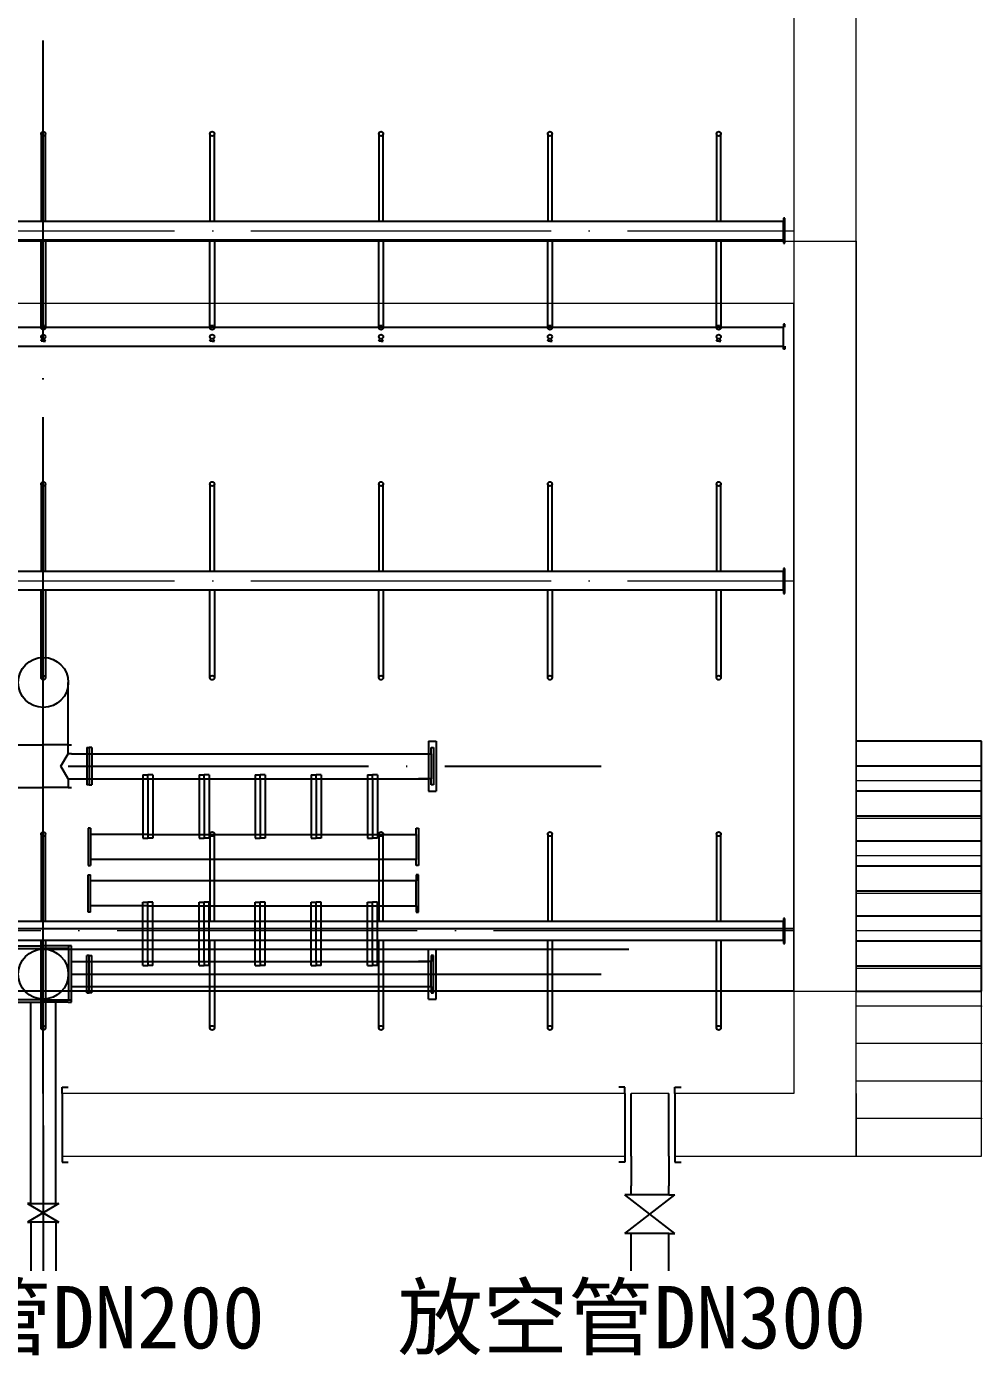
# Model space of a CAD drawing. Header units: millimetres. Extents: x 279 to 2876, y -494 to 1800.
# Drawn here: x 2799.6 to 2875.9, y 819.2 to 925.5 of the extents above; entities that cross this region are included whole.
import ezdxf

# ---------------------------------------------------------------- set-up
doc = ezdxf.new("R2010")
doc.units = ezdxf.units.MM
doc.linetypes.add('ACAD_ISO04W100', pattern=[30, 24, -3, 0, -3])
doc.layers.add('图层2', color=5, linetype='Continuous', lineweight=25, plot=False)
doc.styles.get("Standard").update_dxf_attribs({"font": 'txt', "bigfont": 'gbcbig.shx'})

msp = doc.modelspace()

# ---------------------------------------------------------------- linework, layer by layer
at = {"linetype": 'ACAD_ISO04W100'}
for p, q in [((2800.8947, 840.16504), (2800.8947, 1090.16504)), ((2802.8947, 866.34074), (2845.5049, 866.34074)), ((2802.8947, 866.34074), (2828.25369, 866.34074)), ((2800.8947, 837.61302), (2800.8947, 825.97504))]:
    msp.add_line(p, q, dxfattribs=at)
at = {"lineweight": 0}
for p, q in [((2865.8947, 835.16504), (2865.8947, 1085.16504)), ((2860.8947, 1080.16504), (2860.8947, 840.16504)), ((2735.8947, 908.34074), (2865.8947, 908.34074)), ((2865.8947, 908.34074), (2865.8947, 848.34074)), ((2860.8947, 903.34074), (2740.8947, 903.34074)), ((2860.8947, 848.34074), (2860.8947, 903.34074)), ((2875.8947, 865.16504), (2865.8947, 865.16504)), ((2875.8947, 835.16504), (2875.8947, 865.16504)), ((2875.8947, 862.16504), (2865.8947, 862.16504)), ((2875.8947, 859.16504), (2865.8947, 859.16504)), ((2875.8947, 856.16504), (2865.8947, 856.16504)), ((2860.8947, 851.66504), (2860.8947, 854.66504)), ((2875.8947, 853.16504), (2865.8947, 853.16504)), ((2875.8947, 850.16504), (2865.8947, 850.16504)), ((2860.8947, 848.34074), (2865.8947, 848.34074)), ((2875.8947, 847.16504), (2865.8947, 847.16504)), ((2875.8947, 844.16504), (2865.8947, 844.16504)), ((2875.8947, 841.16504), (2865.8947, 841.16504)), ((2800.8947, 840.16504), (2800.8947, 837.61302)), ((2847.3947, 840.16504), (2802.3947, 840.16504)), ((2850.8947, 840.16504), (2847.8947, 840.16504)), ((2860.8947, 840.16504), (2851.3947, 840.16504)), ((2865.8947, 840.16504), (2865.8947, 835.16504)), ((2875.8947, 838.16504), (2865.8947, 838.16504)), ((2802.3947, 835.16504), (2847.3947, 835.16504)), ((2851.3947, 835.16504), (2865.8947, 835.16504)), ((2865.8947, 835.16504), (2875.8947, 835.16504))]:
    msp.add_line(p, q, dxfattribs=at)
at = {"linetype": 'ACAD_ISO04W100', "lineweight": 0}
for p, q in [((2787.3947, 909.16504), (2860.8947, 909.16504)), ((2787.3947, 881.16504), (2860.8947, 881.16504)), ((2860.8947, 853.16504), (2740.8947, 853.16504)), ((2800.8947, 837.61302), (2800.8947, 840.16504))]:
    msp.add_line(p, q, dxfattribs=at)
for p, q in [((2802.8947, 867.34074), (2802.8947, 873.04074)), ((2831.6947, 868.34074), (2831.6947, 868.10253)), ((2831.6947, 868.34074), (2832.1447, 868.34074)), ((2831.9947, 868.34074), (2832.2947, 868.34074)), ((2832.2947, 868.34074), (2832.2947, 868.10253)), ((2875.8947, 868.34074), (2865.8947, 868.34074)), ((2875.8947, 848.34074), (2875.8947, 868.34074)), ((2798.8947, 868.04074), (2800.8947, 868.04074)), ((2802.8947, 868.04074), (2800.8947, 868.04074)), ((2802.30588, 866.34074), (2802.8947, 867.34074)), ((2802.8947, 868.04074), (2803.1447, 868.04074)), ((2803.1447, 867.34074), (2802.8947, 867.34074)), ((2803.1447, 867.34074), (2825.17171, 867.34074)), ((2803.1447, 867.34074), (2803.1447, 867.34074)), ((2804.37371, 867.84074), (2804.37371, 864.84074)), ((2804.37371, 867.84074), (2804.57371, 867.84074)), ((2804.57371, 867.84074), (2804.57371, 867.34074)), ((2804.77371, 867.84074), (2804.57371, 867.84074)), ((2804.57371, 867.34074), (2804.57371, 865.34074)), ((2804.77371, 867.84074), (2804.77371, 864.84074)), ((2825.17171, 867.34074), (2830.8947, 867.34074)), ((2830.8947, 867.34074), (2831.8947, 867.34074)), ((2831.6947, 868.10253), (2831.6947, 864.37772)), ((2831.8947, 867.34074), (2831.8947, 867.84074)), ((2831.8947, 867.84074), (2832.0947, 867.84074)), ((2831.8947, 867.34074), (2831.8947, 865.34074)), ((2832.0947, 867.84074), (2832.0947, 865.34074)), ((2832.2947, 868.10253), (2832.2947, 864.37772)), ((2802.8947, 865.34074), (2802.30588, 866.34074)), ((2802.8947, 866.34074), (2804.88123, 866.34074)), ((2804.57371, 866.34074), (2804.77371, 866.34074)), ((2875.8947, 866.34074), (2865.8947, 866.34074)), ((2802.8947, 865.34074), (2824.09986, 865.34074)), ((2802.8947, 865.34074), (2802.8947, 864.64074)), ((2804.57371, 865.34074), (2804.57371, 865.14074)), ((2804.57371, 865.14074), (2804.57371, 864.84074)), ((2804.77371, 865.34074), (2831.6947, 865.34074)), ((2808.86054, 865.64074), (2809.26054, 865.64074)), ((2808.86054, 865.64074), (2808.86054, 860.59074)), ((2809.26054, 865.34074), (2809.26054, 865.64074)), ((2809.66054, 865.64074), (2809.26054, 865.64074)), ((2809.26054, 865.34074), (2809.26054, 865.64074)), ((2809.26054, 865.34074), (2809.26054, 860.59074)), ((2809.26054, 865.34074), (2809.26054, 860.59074)), ((2809.66054, 865.64074), (2809.66054, 860.59074)), ((2813.34737, 865.64074), (2813.74737, 865.64074)), ((2813.34737, 865.64074), (2813.34737, 860.59074)), ((2813.74737, 865.34074), (2813.74737, 865.64074)), ((2814.14737, 865.64074), (2813.74737, 865.64074)), ((2813.74737, 865.34074), (2813.74737, 865.64074)), ((2813.74737, 865.34074), (2813.74737, 860.59074)), ((2813.74737, 865.34074), (2813.74737, 860.59074)), ((2813.74737, 865.34074), (2813.74737, 860.59074)), ((2814.14737, 865.64074), (2814.14737, 860.59074)), ((2817.8342, 865.64074), (2818.2342, 865.64074)), ((2817.8342, 865.64074), (2817.8342, 860.59074)), ((2818.2342, 865.34074), (2818.2342, 865.64074)), ((2818.6342, 865.64074), (2818.2342, 865.64074)), ((2818.2342, 865.34074), (2818.2342, 865.64074)), ((2818.2342, 865.34074), (2818.2342, 860.59074)), ((2818.2342, 865.34074), (2818.2342, 860.59074)), ((2818.2342, 865.34074), (2818.2342, 860.59074)), ((2818.6342, 865.64074), (2818.6342, 860.59074)), ((2822.32104, 865.64074), (2822.72104, 865.64074)), ((2822.32104, 865.64074), (2822.32104, 860.59074)), ((2822.72104, 865.34074), (2822.72104, 865.64074)), ((2823.12104, 865.64074), (2822.72104, 865.64074)), ((2822.72104, 865.34074), (2822.72104, 865.64074)), ((2822.72104, 865.34074), (2822.72104, 860.59074)), ((2822.72104, 865.34074), (2822.72104, 860.59074)), ((2822.72104, 865.34074), (2822.72104, 860.59074)), ((2823.12104, 865.64074), (2823.12104, 860.59074)), ((2824.09986, 865.34074), (2830.8947, 865.34074)), ((2826.80787, 865.64074), (2827.20787, 865.64074)), ((2826.80787, 865.64074), (2826.80787, 860.59074)), ((2827.20787, 865.34074), (2827.20787, 865.64074)), ((2827.60787, 865.64074), (2827.20787, 865.64074)), ((2827.20787, 865.34074), (2827.20787, 865.64074)), ((2827.20787, 865.34074), (2827.20787, 860.65)), ((2827.20787, 865.34074), (2827.20787, 860.59074)), ((2827.20787, 865.34074), (2827.20787, 860.59074)), ((2827.60787, 865.64074), (2827.60787, 860.59074)), ((2831.8947, 865.34074), (2830.8947, 865.34074)), ((2831.8947, 864.84074), (2831.8947, 865.34074)), ((2832.0947, 865.34074), (2832.0947, 864.84074)), ((2798.8947, 864.64074), (2800.8947, 864.64074)), ((2802.8947, 864.64074), (2800.8947, 864.64074)), ((2802.8947, 864.64074), (2803.1447, 864.64074)), ((2804.57371, 864.84074), (2804.37371, 864.84074)), ((2804.57371, 864.84074), (2804.77371, 864.84074)), ((2831.6947, 864.37772), (2831.6947, 864.34074)), ((2831.6947, 864.34074), (2831.9947, 864.34074)), ((2832.0947, 864.84074), (2831.8947, 864.84074)), ((2831.9947, 864.34074), (2832.2947, 864.34074)), ((2832.2947, 864.37772), (2832.2947, 864.34074)), ((2875.8947, 864.34074), (2865.8947, 864.34074)), ((2875.8947, 862.34074), (2865.8947, 862.34074)), ((2804.47371, 861.39074), (2804.47371, 860.89074)), ((2804.67371, 861.39074), (2804.47371, 861.39074)), ((2804.47371, 860.89074), (2804.47371, 858.89074)), ((2804.67371, 861.39074), (2804.67371, 858.39074)), ((2806.49389, 860.89074), (2804.67371, 860.89074)), ((2809.26054, 860.89074), (2806.49389, 860.89074)), ((2809.26054, 860.89074), (2830.6947, 860.89074)), ((2830.6947, 860.89074), (2830.6947, 861.39074)), ((2830.6947, 861.39074), (2830.8947, 861.39074)), ((2830.6947, 860.89074), (2830.6947, 858.89074)), ((2830.8947, 861.39074), (2830.8947, 858.89074)), ((2808.86054, 860.59074), (2809.26054, 860.59074)), ((2809.66054, 860.59074), (2809.26054, 860.59074)), ((2813.34737, 860.59074), (2813.74737, 860.59074)), ((2814.14737, 860.59074), (2813.74737, 860.59074)), ((2817.8342, 860.59074), (2818.2342, 860.59074)), ((2818.6342, 860.59074), (2818.2342, 860.59074)), ((2822.32104, 860.59074), (2822.72104, 860.59074)), ((2823.12104, 860.59074), (2822.72104, 860.59074)), ((2826.80787, 860.59074), (2827.20787, 860.59074)), ((2827.60787, 860.59074), (2827.20787, 860.59074)), ((2875.8947, 860.34074), (2865.8947, 860.34074)), ((2804.47371, 858.89074), (2804.47371, 858.69074)), ((2804.47371, 858.69074), (2804.47371, 858.39074)), ((2830.6947, 858.89074), (2804.67371, 858.89074)), ((2830.6947, 858.39074), (2830.6947, 858.89074)), ((2830.8947, 858.89074), (2830.8947, 858.39074)), ((2804.47371, 858.39074), (2804.67371, 858.39074)), ((2804.47371, 857.36562), (2804.47371, 857.66562)), ((2804.47371, 857.66562), (2804.67371, 857.66562)), ((2804.67371, 854.66562), (2804.67371, 857.66562)), ((2830.8947, 858.39074), (2830.6947, 858.39074)), ((2830.8947, 857.66562), (2830.6947, 857.66562)), ((2830.6947, 857.66562), (2830.6947, 857.16562)), ((2830.8947, 857.16562), (2830.8947, 857.66562)), ((2875.8947, 858.34074), (2865.8947, 858.34074)), ((2804.47371, 857.16562), (2804.47371, 857.36562)), ((2804.47371, 855.16562), (2804.47371, 857.16562)), ((2830.6947, 857.16562), (2804.67371, 857.16562)), ((2830.6947, 855.16562), (2830.6947, 857.16562)), ((2830.8947, 854.66562), (2830.8947, 857.16562)), ((2808.86054, 850.41562), (2808.86054, 855.46562)), ((2808.86054, 855.46562), (2809.26054, 855.46562)), ((2809.26054, 850.71562), (2809.26054, 855.46562)), ((2809.66054, 855.46562), (2809.26054, 855.46562)), ((2809.26054, 850.71562), (2809.26054, 855.46562)), ((2809.66054, 850.41562), (2809.66054, 855.46562)), ((2813.34737, 850.41562), (2813.34737, 855.46562)), ((2813.34737, 855.46562), (2813.74737, 855.46562)), ((2813.74737, 850.71562), (2813.74737, 855.46562)), ((2813.74737, 850.71562), (2813.74737, 855.46562)), ((2814.14737, 855.46562), (2813.74737, 855.46562)), ((2813.74737, 850.71562), (2813.74737, 855.46562)), ((2814.14737, 850.41562), (2814.14737, 855.46562)), ((2817.8342, 850.41562), (2817.8342, 855.46562)), ((2817.8342, 855.46562), (2818.2342, 855.46562)), ((2818.2342, 850.71562), (2818.2342, 855.46562)), ((2818.2342, 850.71562), (2818.2342, 855.46562)), ((2818.6342, 855.46562), (2818.2342, 855.46562)), ((2818.2342, 850.71562), (2818.2342, 855.46562)), ((2818.6342, 850.41562), (2818.6342, 855.46562)), ((2822.32104, 850.41562), (2822.32104, 855.46562)), ((2822.32104, 855.46562), (2822.72104, 855.46562)), ((2822.72104, 850.71562), (2822.72104, 855.46562)), ((2822.72104, 850.71562), (2822.72104, 855.46562)), ((2823.12104, 855.46562), (2822.72104, 855.46562)), ((2822.72104, 850.71562), (2822.72104, 855.46562)), ((2823.12104, 850.41562), (2823.12104, 855.46562)), ((2826.80787, 850.41562), (2826.80787, 855.46562)), ((2826.80787, 855.46562), (2827.20787, 855.46562)), ((2827.20787, 850.71562), (2827.20787, 855.46562)), ((2827.60787, 855.46562), (2827.20787, 855.46562)), ((2827.20787, 850.71562), (2827.20787, 855.46562)), ((2827.60787, 850.41562), (2827.60787, 855.46562)), ((2875.8947, 856.34074), (2865.8947, 856.34074)), ((2804.47371, 854.66562), (2804.47371, 855.16562)), ((2804.67371, 854.66562), (2804.47371, 854.66562)), ((2806.49389, 855.16562), (2804.67371, 855.16562)), ((2809.26054, 855.16562), (2806.49389, 855.16562)), ((2809.26054, 855.16562), (2830.6947, 855.16562)), ((2827.20787, 850.71562), (2827.20787, 855.40636)), ((2830.6947, 855.16562), (2830.6947, 854.66562)), ((2830.6947, 854.66562), (2830.8947, 854.66562)), ((2860.8947, 853.34074), (2740.8947, 853.34074)), ((2875.8947, 854.34074), (2865.8947, 854.34074)), ((2875.8947, 852.34074), (2865.8947, 852.34074)), ((2798.6447, 851.96562), (2800.8947, 851.96562)), ((2798.8447, 851.76562), (2800.8947, 851.76562)), ((2803.1447, 851.96562), (2800.8947, 851.96562)), ((2802.9447, 851.76562), (2800.8947, 851.76562)), ((2800.8947, 847.66562), (2800.8947, 851.76562)), ((2800.8947, 851.71562), (2847.70321, 851.71562)), ((2802.9447, 847.66562), (2802.9447, 851.96562)), ((2803.1447, 847.46562), (2803.1447, 851.96562)), ((2804.37371, 848.21562), (2804.37371, 851.21562)), ((2804.57371, 851.21562), (2804.37371, 851.21562)), ((2804.57371, 850.91562), (2804.57371, 851.21562)), ((2804.57371, 851.21562), (2804.77371, 851.21562)), ((2804.77371, 848.21562), (2804.77371, 851.21562)), ((2831.6947, 851.67864), (2831.6947, 851.71562)), ((2831.6947, 851.71562), (2831.9947, 851.71562)), ((2831.6947, 847.95383), (2831.6947, 851.67864)), ((2832.0947, 851.21562), (2831.8947, 851.21562)), ((2831.8947, 851.21562), (2831.8947, 850.71562)), ((2831.9947, 851.71562), (2832.2947, 851.71562)), ((2832.0947, 850.71562), (2832.0947, 851.21562)), ((2832.2947, 851.67864), (2832.2947, 851.71562)), ((2832.2947, 847.95383), (2832.2947, 851.67864)), ((2803.1447, 850.71562), (2824.09986, 850.71562)), ((2804.57371, 850.71562), (2804.57371, 850.91562)), ((2804.57371, 848.71562), (2804.57371, 850.71562)), ((2804.77371, 850.71562), (2831.6947, 850.71562)), ((2808.86054, 850.41562), (2809.26054, 850.41562)), ((2809.26054, 850.71562), (2809.26054, 850.41562)), ((2809.26054, 850.71562), (2809.26054, 850.41562)), ((2809.66054, 850.41562), (2809.26054, 850.41562)), ((2813.34737, 850.41562), (2813.74737, 850.41562)), ((2813.74737, 850.71562), (2813.74737, 850.41562)), ((2813.74737, 850.71562), (2813.74737, 850.41562)), ((2814.14737, 850.41562), (2813.74737, 850.41562)), ((2817.8342, 850.41562), (2818.2342, 850.41562)), ((2818.2342, 850.71562), (2818.2342, 850.41562)), ((2818.2342, 850.71562), (2818.2342, 850.41562)), ((2818.6342, 850.41562), (2818.2342, 850.41562)), ((2822.32104, 850.41562), (2822.72104, 850.41562)), ((2822.72104, 850.71562), (2822.72104, 850.41562)), ((2822.72104, 850.71562), (2822.72104, 850.41562)), ((2823.12104, 850.41562), (2822.72104, 850.41562)), ((2824.09986, 850.71562), (2830.8947, 850.71562)), ((2826.80787, 850.41562), (2827.20787, 850.41562)), ((2827.20787, 850.71562), (2827.20787, 850.41562)), ((2827.20787, 850.71562), (2827.20787, 850.41562)), ((2827.60787, 850.41562), (2827.20787, 850.41562)), ((2831.8947, 850.71562), (2830.8947, 850.71562)), ((2831.8947, 848.71562), (2831.8947, 850.71562)), ((2832.0947, 848.21562), (2832.0947, 850.71562)), ((2875.8947, 850.34074), (2865.8947, 850.34074)), ((2803.1447, 849.71562), (2845.5049, 849.71562)), ((2804.57371, 849.71562), (2804.77371, 849.71562)), ((2860.8947, 848.34074), (2740.8947, 848.34074)), ((2803.1447, 848.71562), (2825.17171, 848.71562)), ((2804.37371, 848.21562), (2804.57371, 848.21562)), ((2804.57371, 848.21562), (2804.57371, 848.71562)), ((2804.77371, 848.21562), (2804.57371, 848.21562)), ((2825.17171, 848.71562), (2830.8947, 848.71562)), ((2830.8947, 848.71562), (2831.8947, 848.71562)), ((2831.8947, 848.71562), (2831.8947, 848.21562)), ((2831.8947, 848.21562), (2832.0947, 848.21562)), ((2865.8947, 848.34074), (2875.8947, 848.34074)), ((2800.8947, 847.66562), (2798.6447, 847.66562)), ((2798.8947, 847.46562), (2800.8947, 847.46562)), ((2799.8947, 831.88135), (2799.8947, 847.46562)), ((2800.8947, 847.66562), (2803.1447, 847.66562)), ((2802.8947, 847.46562), (2800.8947, 847.46562)), ((2801.8947, 831.88135), (2801.8947, 847.46562)), ((2802.8947, 847.46562), (2803.1447, 847.46562)), ((2831.6947, 847.71562), (2831.6947, 847.95383)), ((2831.6947, 847.71562), (2832.1447, 847.71562)), ((2831.9947, 847.71562), (2832.2947, 847.71562)), ((2832.2947, 847.71562), (2832.2947, 847.95383)), ((2802.3947, 840.16504), (2802.3947, 840.66504)), ((2802.3947, 840.66504), (2802.8947, 840.66504)), ((2847.3947, 840.66504), (2846.8947, 840.66504)), ((2847.3947, 840.16504), (2847.3947, 840.66504)), ((2851.3947, 840.16504), (2851.3947, 840.66504)), ((2851.3947, 840.66504), (2851.8947, 840.66504)), ((2802.3947, 840.16504), (2802.3947, 835.16504)), ((2847.3947, 840.16504), (2847.3947, 835.16504)), ((2851.3947, 840.16504), (2851.3947, 835.16504)), ((2802.3947, 835.16504), (2802.3947, 834.66504)), ((2802.3947, 834.66504), (2802.8947, 834.66504)), ((2847.3947, 834.66504), (2846.8947, 834.66504)), ((2847.3947, 835.16504), (2847.3947, 834.66504)), ((2847.8947, 835.16504), (2847.8947, 832.77254)), ((2847.8947, 835.16504), (2847.8947, 832.77254)), ((2847.8947, 835.16504), (2847.8947, 832.77254)), ((2847.8947, 835.16504), (2847.8947, 832.77254)), ((2850.8947, 835.16504), (2850.8947, 832.77254)), ((2850.8947, 835.16504), (2850.8947, 832.77254)), ((2850.8947, 835.16504), (2850.8947, 832.77254)), ((2850.8947, 835.16504), (2850.8947, 832.77254)), ((2851.3947, 835.16504), (2851.3947, 834.66504)), ((2851.3947, 834.66504), (2851.8947, 834.66504)), ((2799.8947, 831.88135), (2799.8947, 833.38135)), ((2847.8947, 832.07004), (2847.8947, 832.77254)), ((2847.8947, 832.07004), (2847.8947, 832.77254)), ((2847.8947, 832.07004), (2847.8947, 832.77254)), ((2847.8947, 832.07004), (2847.8947, 832.77254)), ((2850.8947, 832.07004), (2850.8947, 832.77254)), ((2850.8947, 832.07004), (2850.8947, 832.77254)), ((2850.8947, 832.07004), (2850.8947, 832.77254)), ((2850.8947, 832.07004), (2850.8947, 832.77254)), ((2799.8947, 831.38135), (2799.6447, 831.38135)), ((2799.6447, 831.38135), (2802.1447, 829.88135)), ((2802.1447, 831.38135), (2799.6447, 829.88135)), ((2799.8947, 831.38135), (2799.8947, 831.88135)), ((2799.8947, 831.38135), (2801.8947, 831.38135)), ((2801.8947, 831.38135), (2801.8947, 831.88135)), ((2801.8947, 831.38135), (2802.1447, 831.38135)), ((2847.8947, 832.07004), (2847.3947, 832.07004)), ((2851.3947, 828.97504), (2847.3947, 832.07004)), ((2847.3947, 828.97504), (2851.3947, 832.07004)), ((2850.8947, 832.07004), (2847.8947, 832.07004)), ((2850.8947, 832.07004), (2851.3947, 832.07004)), ((2799.6447, 829.88135), (2799.8947, 829.88135)), ((2801.8947, 829.88135), (2799.8947, 829.88135)), ((2799.8947, 829.88135), (2799.8947, 827.88135)), ((2801.8947, 829.88135), (2802.1447, 829.88135)), ((2801.8947, 829.88135), (2801.8947, 827.88135)), ((2847.8947, 828.97504), (2847.3947, 828.97504)), ((2847.8947, 825.97504), (2847.8947, 828.97504)), ((2850.8947, 828.97504), (2847.8947, 828.97504)), ((2850.8947, 825.97504), (2850.8947, 828.97504)), ((2850.8947, 828.97504), (2851.3947, 828.97504)), ((2799.8947, 827.88135), (2799.8947, 825.97504)), ((2801.8947, 827.88135), (2801.8947, 825.97504))]:
    msp.add_line(p, q)
for centre in [(2800.8947, 873.04074), (2800.8947, 849.71562)]:
    msp.add_circle(centre, 2)
for p in [(2809.26054, 865.34074), (2813.74737, 865.34074), (2818.2342, 865.34074), (2822.72104, 865.34074), (2827.20787, 865.34074), (2809.26054, 850.71562), (2813.74737, 850.71562), (2818.2342, 850.71562), (2822.72104, 850.71562), (2827.20787, 850.71562)]:
    msp.add_point(p)
at = {"lineweight": 0}
for p in [(2875.8947, 862.16504), (2875.8947, 859.16504), (2875.8947, 856.16504), (2875.8947, 853.16504), (2875.8947, 850.16504), (2875.8947, 847.16504), (2875.8947, 844.16504), (2875.8947, 841.16504), (2875.8947, 838.16504)]:
    msp.add_point(p, dxfattribs=at)
at = {"layer": '图层2'}
for p, q in [((2800.7197, 916.91504), (2800.7197, 909.91504)), ((2801.0697, 909.91504), (2801.0697, 916.91504)), ((2814.2197, 916.91504), (2814.2197, 909.91504)), ((2814.5697, 909.91504), (2814.5697, 916.91504)), ((2827.7197, 916.91504), (2827.7197, 909.91504)), ((2828.0697, 909.91504), (2828.0697, 916.91504)), ((2841.2197, 916.91504), (2841.2197, 909.91504)), ((2841.5697, 909.91504), (2841.5697, 916.91504)), ((2854.7197, 916.91504), (2854.7197, 909.91504)), ((2855.0697, 909.91504), (2855.0697, 916.91504)), ((2860.0697, 909.91504), (2750.10338, 909.91504)), ((2860.1697, 910.16504), (2860.0697, 910.16504)), ((2860.0697, 910.16504), (2860.0697, 909.91504)), ((2860.0697, 908.41504), (2860.0697, 909.91504)), ((2860.1697, 909.91504), (2860.1697, 910.16504)), ((2860.1697, 908.16504), (2860.1697, 909.91504)), ((2860.0697, 908.41504), (2750.10338, 908.41504)), ((2800.7197, 901.41504), (2800.7197, 908.41504)), ((2801.0697, 908.41504), (2801.0697, 901.41504)), ((2814.2197, 901.41504), (2814.2197, 908.41504)), ((2814.5697, 908.41504), (2814.5697, 901.41504)), ((2827.7197, 901.41504), (2827.7197, 908.41504)), ((2828.0697, 908.41504), (2828.0697, 901.41504)), ((2841.2197, 901.41504), (2841.2197, 908.41504)), ((2841.5697, 908.41504), (2841.5697, 901.41504)), ((2854.7197, 901.41504), (2854.7197, 908.41504)), ((2855.0697, 908.41504), (2855.0697, 901.41504)), ((2860.0697, 908.41504), (2860.0697, 908.16504)), ((2860.0697, 908.16504), (2860.1697, 908.16504)), ((2746.7197, 901.44074), (2860.0697, 901.44074)), ((2860.1697, 901.69074), (2860.0697, 901.69074)), ((2860.0697, 901.69074), (2860.0697, 901.44074)), ((2860.0697, 899.94074), (2860.0697, 901.44074)), ((2860.1697, 901.44074), (2860.1697, 901.69074)), ((2800.7197, 900.34074), (2800.81644, 900.53422)), ((2800.8947, 900.34074), (2800.7197, 900.34074)), ((2800.8947, 900.34074), (2801.0697, 900.34074)), ((2801.0697, 900.34074), (2800.97296, 900.53422)), ((2814.2197, 900.34074), (2814.31644, 900.53422)), ((2814.3947, 900.34074), (2814.2197, 900.34074)), ((2814.3947, 900.34074), (2814.5697, 900.34074)), ((2814.5697, 900.34074), (2814.47296, 900.53422)), ((2827.7197, 900.34074), (2827.81644, 900.53422)), ((2827.8947, 900.34074), (2827.7197, 900.34074)), ((2827.8947, 900.34074), (2828.0697, 900.34074)), ((2828.0697, 900.34074), (2827.97296, 900.53422)), ((2841.2197, 900.34074), (2841.31644, 900.53422)), ((2841.3947, 900.34074), (2841.2197, 900.34074)), ((2841.3947, 900.34074), (2841.5697, 900.34074)), ((2841.5697, 900.34074), (2841.47296, 900.53422)), ((2854.7197, 900.34074), (2854.81644, 900.53422)), ((2854.8947, 900.34074), (2854.7197, 900.34074)), ((2854.8947, 900.34074), (2855.0697, 900.34074)), ((2855.0697, 900.34074), (2854.97296, 900.53422)), ((2746.7197, 899.94074), (2860.0697, 899.94074)), ((2860.0697, 899.69074), (2860.0697, 899.94074)), ((2860.1697, 899.69074), (2860.0697, 899.69074)), ((2860.1697, 899.94074), (2860.1697, 899.69074)), ((2800.7197, 888.91504), (2800.7197, 881.91504)), ((2801.0697, 881.91504), (2801.0697, 888.91504)), ((2814.2197, 888.91504), (2814.2197, 881.91504)), ((2814.5697, 881.91504), (2814.5697, 888.91504)), ((2827.7197, 888.91504), (2827.7197, 881.91504)), ((2828.0697, 881.91504), (2828.0697, 888.91504)), ((2841.2197, 888.91504), (2841.2197, 881.91504)), ((2841.5697, 881.91504), (2841.5697, 888.91504)), ((2854.7197, 888.91504), (2854.7197, 881.91504)), ((2855.0697, 881.91504), (2855.0697, 888.91504)), ((2860.1697, 882.16504), (2860.0697, 882.16504)), ((2860.0697, 882.16504), (2860.0697, 881.91504)), ((2860.1697, 881.91504), (2860.1697, 882.16504)), ((2860.0697, 881.91504), (2750.10338, 881.91504)), ((2860.0697, 880.41504), (2860.0697, 881.91504)), ((2860.1697, 880.16504), (2860.1697, 881.91504)), ((2860.0697, 880.41504), (2750.10338, 880.41504)), ((2800.7197, 873.41504), (2800.7197, 880.41504)), ((2801.0697, 880.41504), (2801.0697, 873.41504)), ((2814.2197, 873.41504), (2814.2197, 880.41504)), ((2814.5697, 880.41504), (2814.5697, 873.41504)), ((2827.7197, 873.41504), (2827.7197, 880.41504)), ((2828.0697, 880.41504), (2828.0697, 873.41504)), ((2841.2197, 873.41504), (2841.2197, 880.41504)), ((2841.5697, 880.41504), (2841.5697, 873.41504)), ((2854.7197, 873.41504), (2854.7197, 880.41504)), ((2855.0697, 880.41504), (2855.0697, 873.41504)), ((2860.0697, 880.41504), (2860.0697, 880.16504)), ((2860.0697, 880.16504), (2860.1697, 880.16504)), ((2800.7197, 860.91504), (2800.7197, 853.91504)), ((2801.0697, 853.91504), (2801.0697, 860.91504)), ((2814.2197, 860.91504), (2814.2197, 853.91504)), ((2814.5697, 853.91504), (2814.5697, 860.91504)), ((2827.7197, 860.91504), (2827.7197, 853.91504)), ((2828.0697, 853.91504), (2828.0697, 860.91504)), ((2841.2197, 860.91504), (2841.2197, 853.91504)), ((2841.5697, 853.91504), (2841.5697, 860.91504)), ((2854.7197, 860.91504), (2854.7197, 853.91504)), ((2855.0697, 853.91504), (2855.0697, 860.91504)), ((2860.0697, 853.91504), (2750.10338, 853.91504)), ((2860.1697, 854.16504), (2860.0697, 854.16504)), ((2860.0697, 854.16504), (2860.0697, 853.91504)), ((2860.0697, 852.41504), (2860.0697, 853.91504)), ((2860.1697, 853.91504), (2860.1697, 854.16504)), ((2860.1697, 852.16504), (2860.1697, 853.91504)), ((2860.0697, 852.41504), (2750.10338, 852.41504)), ((2800.7197, 845.41504), (2800.7197, 852.41504)), ((2801.0697, 852.41504), (2801.0697, 845.41504)), ((2814.2197, 845.41504), (2814.2197, 852.41504)), ((2814.5697, 852.41504), (2814.5697, 845.41504)), ((2827.7197, 845.41504), (2827.7197, 852.41504)), ((2828.0697, 852.41504), (2828.0697, 845.41504)), ((2841.2197, 845.41504), (2841.2197, 852.41504)), ((2841.5697, 852.41504), (2841.5697, 845.41504)), ((2854.7197, 845.41504), (2854.7197, 852.41504)), ((2855.0697, 852.41504), (2855.0697, 845.41504)), ((2860.0697, 852.41504), (2860.0697, 852.16504)), ((2860.0697, 852.16504), (2860.1697, 852.16504))]:
    msp.add_line(p, q, dxfattribs=at)
at = {"layer": '图层2', "color": 0, "linetype": 'ACAD_ISO04W100'}
msp.add_line((2800.8947, 853.34074), (2800.8947, 883.39074), dxfattribs=at)
at = {"layer": '图层2', "color": 0}
for p, q in [((2847.8947, 835.16504), (2847.8947, 840.16504)), ((2850.8947, 835.16504), (2850.8947, 840.16504))]:
    msp.add_line(p, q, dxfattribs=at)
at = {"layer": '图层2'}
for centre in [(2800.8947, 916.91504), (2814.3947, 916.91504), (2827.8947, 916.91504), (2841.3947, 916.91504), (2854.8947, 916.91504), (2800.8947, 901.41504), (2814.3947, 901.41504), (2827.8947, 901.41504), (2841.3947, 901.41504), (2854.8947, 901.41504), (2800.8947, 900.69074), (2814.3947, 900.69074), (2827.8947, 900.69074), (2841.3947, 900.69074), (2854.8947, 900.69074), (2800.8947, 888.91504), (2814.3947, 888.91504), (2827.8947, 888.91504), (2841.3947, 888.91504), (2854.8947, 888.91504), (2800.8947, 873.41504), (2814.3947, 873.41504), (2827.8947, 873.41504), (2841.3947, 873.41504), (2854.8947, 873.41504), (2800.8947, 860.91504), (2814.3947, 860.91504), (2827.8947, 860.91504), (2841.3947, 860.91504), (2854.8947, 860.91504), (2800.8947, 845.41504), (2814.3947, 845.41504), (2827.8947, 845.41504), (2841.3947, 845.41504), (2854.8947, 845.41504)]:
    msp.add_circle(centre, 0.175, dxfattribs=at)

# ---------------------------------------------------------------- texts
at = {"lineweight": 0, "char_height": 5, "width": 50, "attachment_point": 5}
for s, insert in [('{\\fFangSong|b0|i0|c134|p49;出水管DN200}', (2799.85542, 822.00265)), ('{\\fFangSong|b0|i0|c134|p49;放空管DN300}', (2847.95035, 822.00265))]:
    msp.add_mtext(s, dxfattribs=dict(at, insert=insert))

doc.saveas('drawing.dxf')
